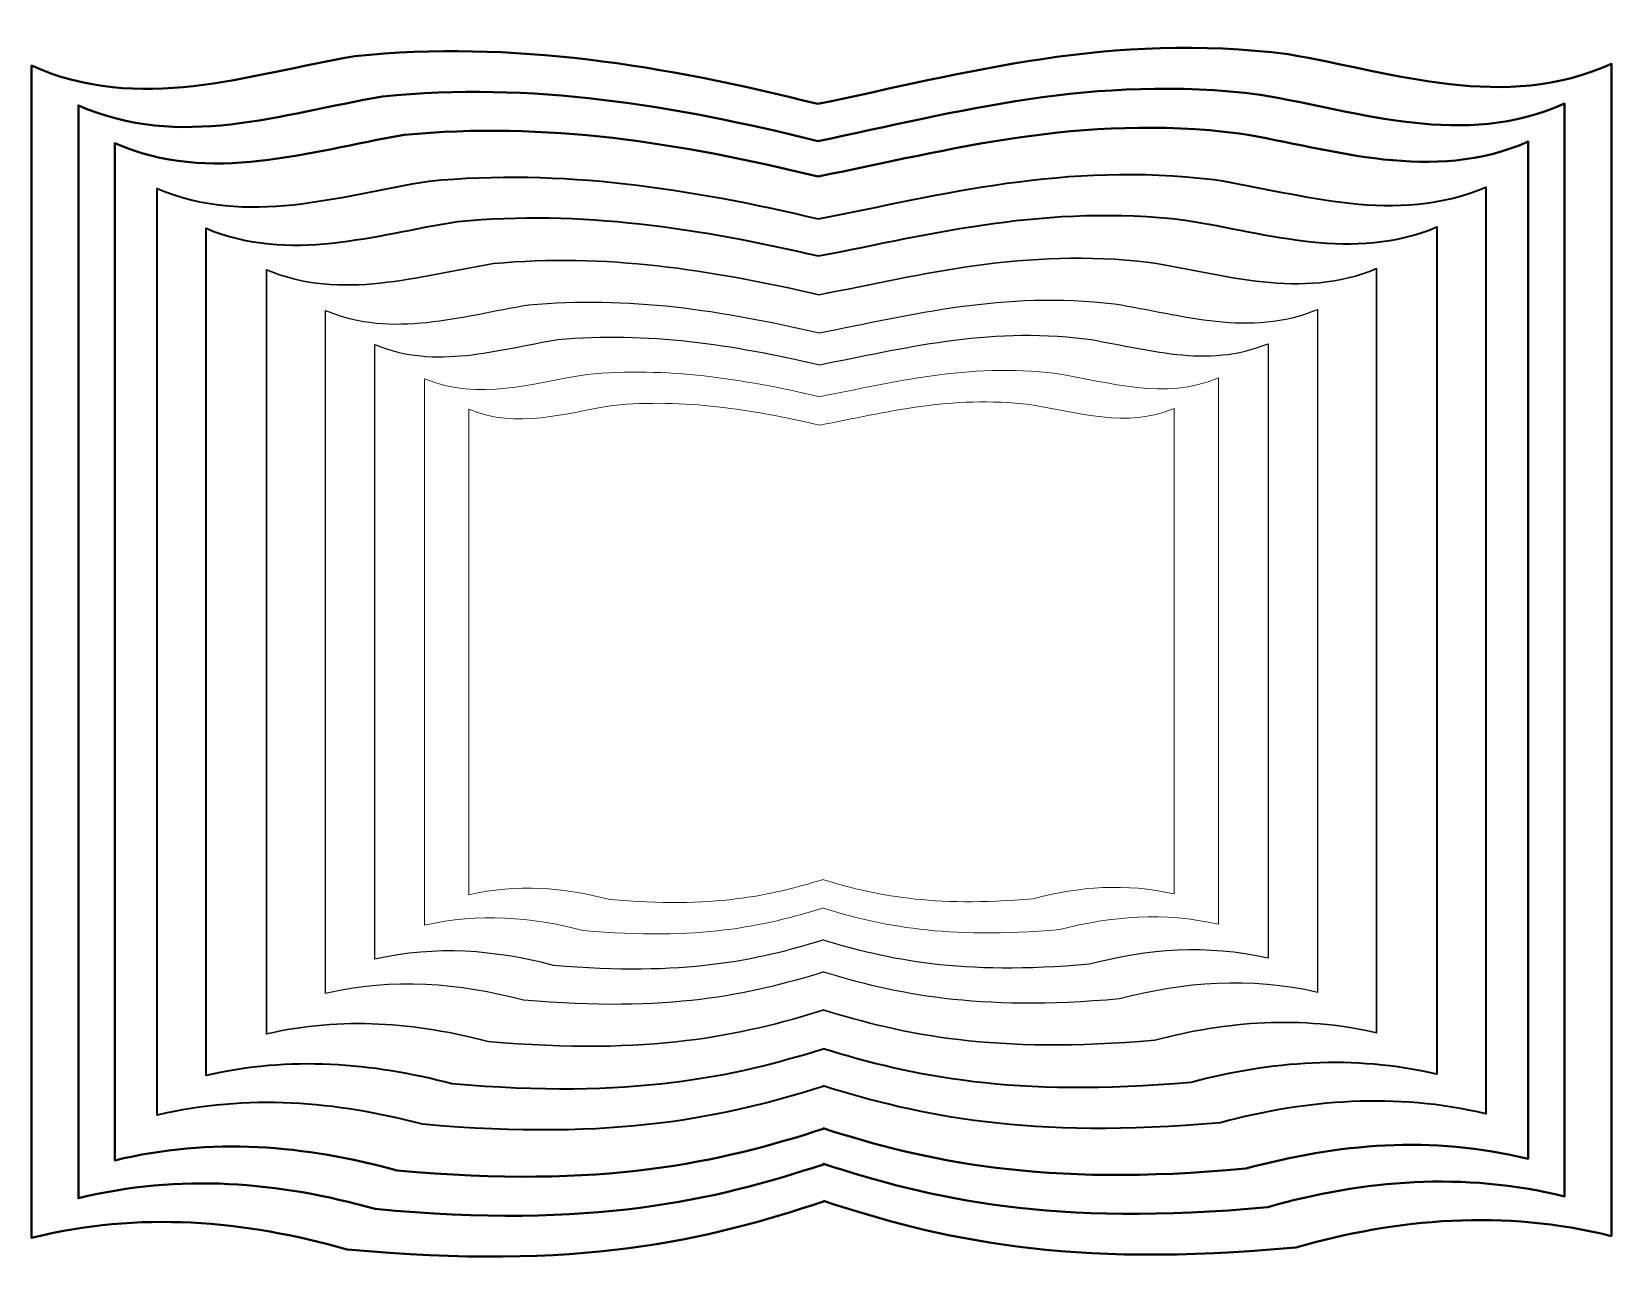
# Model space of a CAD drawing. Header units: centimetres. Extents: x -6.6 to 6.6, y -5.1 to 5.2.
import ezdxf

# ---------------------------------------------------------------- set-up
doc = ezdxf.new("R2010")
doc.units = ezdxf.units.CM
doc.header["$MEASUREMENT"] = 0
doc.layers.add('Layer 1', color=7, linetype='Continuous')

msp = doc.modelspace()

# ---------------------------------------------------------------- linework, layer by layer
at = {"layer": 'Layer 1', "color": 38, "lineweight": 40}
msp.add_open_spline([(-0.03138, 4.55837), (-1.31064, 4.87831), (-2.55886, 5.08977), (-3.87833, 4.95624), (-3.87833, 4.95624), (-4.77397, 4.80098), (-5.67041, 4.47423), (-6.56605, 4.87694), (-6.56605, 4.87694), (-6.56605, 4.87694), (-6.56605, -4.86952), (-6.56605, -4.86952), (-6.56605, -4.86952), (-5.66839, -4.64592), (-4.79767, -4.72367), (-3.94232, -4.96551), (-3.94232, -4.96551), (-2.01841, -5.14831), (-0.94577, -4.88635), (0.01691, -4.56764), (0.01691, -4.56764), (0.01691, -4.56764), (0.01691, -4.56208), (0.01691, -4.56208), (0.01691, -4.56208), (0.97145, -4.87598), (2.04008, -5.1296), (3.94276, -4.94882), (3.94276, -4.94882), (4.79811, -4.70698), (5.66883, -4.63062), (6.56648, -4.85422), (6.56648, -4.85422), (6.56648, -4.85422), (6.56648, 4.89224), (6.56648, 4.89224), (6.56648, 4.89224), (5.67085, 4.48953), (4.77579, 4.81628), (3.88015, 4.97154), (3.88015, 4.97154), (2.39846, 5.15987), (1.20758, 4.81502), (-0.03139, 4.55837), (-0.03139, 4.55837), (-0.03139, 4.55837), (-0.03138, 4.55837), (-0.03138, 4.55837)], degree=3, knots=[0, 0, 0, 0, 0.07692308, 0.07692308, 0.07692308, 0.07692308, 0.15384615, 0.15384615, 0.15384615, 0.15384615, 0.23076923, 0.23076923, 0.23076923, 0.23076923, 0.30769231, 0.30769231, 0.30769231, 0.30769231, 0.38461538, 0.38461538, 0.38461538, 0.38461538, 0.46153846, 0.46153846, 0.46153846, 0.46153846, 0.53846154, 0.53846154, 0.53846154, 0.53846154, 0.61538462, 0.61538462, 0.61538462, 0.61538462, 0.69230769, 0.69230769, 0.69230769, 0.69230769, 0.76923077, 0.76923077, 0.76923077, 0.76923077, 0.84615385, 0.84615385, 0.84615385, 0.84615385, 1, 1, 1, 1], dxfattribs=at)
at = {"layer": 'Layer 1', "color": 58, "lineweight": 40}
msp.add_open_spline([(-0.0295, 4.2496), (-1.23297, 4.54787), (-2.40721, 4.74501), (-3.6485, 4.62052), (-3.6485, 4.62052), (-4.49107, 4.47577), (-5.33439, 4.17116), (-6.17696, 4.54659), (-6.17696, 4.54659), (-6.17696, 4.54659), (-6.17696, -4.53969), (-6.17696, -4.53969), (-6.17696, -4.53969), (-5.33249, -4.33123), (-4.51337, -4.40372), (-3.70871, -4.62918), (-3.70871, -4.62918), (-1.8988, -4.7996), (-0.88972, -4.55538), (0.01591, -4.25826), (0.01591, -4.25826), (0.01591, -4.25826), (0.01591, -4.25307), (0.01591, -4.25307), (0.01591, -4.25307), (0.9139, -4.54571), (1.9192, -4.78215), (3.70913, -4.61362), (3.70913, -4.61362), (4.51379, -4.38816), (5.33292, -4.31697), (6.17738, -4.52543), (6.17738, -4.52543), (6.17738, -4.52543), (6.17738, 4.56085), (6.17738, 4.56085), (6.17738, 4.56085), (5.33482, 4.18542), (4.4928, 4.49003), (3.65024, 4.63478), (3.65024, 4.63478), (2.25634, 4.81035), (1.13604, 4.48887), (-0.02952, 4.24959), (-0.02952, 4.24959), (-0.02952, 4.24959), (-0.0295, 4.2496), (-0.0295, 4.2496)], degree=3, knots=[0, 0, 0, 0, 0.07692308, 0.07692308, 0.07692308, 0.07692308, 0.15384615, 0.15384615, 0.15384615, 0.15384615, 0.23076923, 0.23076923, 0.23076923, 0.23076923, 0.30769231, 0.30769231, 0.30769231, 0.30769231, 0.38461538, 0.38461538, 0.38461538, 0.38461538, 0.46153846, 0.46153846, 0.46153846, 0.46153846, 0.53846154, 0.53846154, 0.53846154, 0.53846154, 0.61538462, 0.61538462, 0.61538462, 0.61538462, 0.69230769, 0.69230769, 0.69230769, 0.69230769, 0.76923077, 0.76923077, 0.76923077, 0.76923077, 0.84615385, 0.84615385, 0.84615385, 0.84615385, 1, 1, 1, 1], dxfattribs=at)
at = {"layer": 'Layer 1', "color": 46, "lineweight": 40}
msp.add_open_spline([(-0.02805, 3.95508), (-1.1726, 4.23269), (-2.28937, 4.41616), (-3.46989, 4.3003), (-3.46989, 4.3003), (-4.27121, 4.16559), (-5.07325, 3.88208), (-5.87457, 4.2315), (-5.87457, 4.2315), (-5.87457, 4.2315), (-5.87457, -4.22509), (-5.87457, -4.22509), (-5.87457, -4.22509), (-5.07144, -4.03108), (-4.29242, -4.09854), (-3.52714, -4.30838), (-3.52714, -4.30838), (-1.80582, -4.46699), (-0.84615, -4.2397), (0.01516, -3.96316), (0.01516, -3.96316), (0.01516, -3.96316), (0.01516, -3.95833), (0.01516, -3.95833), (0.01516, -3.95833), (0.86919, -4.23069), (1.82528, -4.45075), (3.52759, -4.29389), (3.52759, -4.29389), (4.29287, -4.08406), (5.07189, -4.0178), (5.87502, -4.21181), (5.87502, -4.21181), (5.87502, -4.21181), (5.87502, 4.24478), (5.87502, 4.24478), (5.87502, 4.24478), (5.0737, 3.89536), (4.27291, 4.17887), (3.47159, 4.31358), (3.47159, 4.31358), (2.14592, 4.47699), (1.08046, 4.17778), (-0.02804, 3.95509), (-0.02804, 3.95509), (-0.02804, 3.95509), (-0.02805, 3.95508), (-0.02805, 3.95508)], degree=3, knots=[0, 0, 0, 0, 0.07692308, 0.07692308, 0.07692308, 0.07692308, 0.15384615, 0.15384615, 0.15384615, 0.15384615, 0.23076923, 0.23076923, 0.23076923, 0.23076923, 0.30769231, 0.30769231, 0.30769231, 0.30769231, 0.38461538, 0.38461538, 0.38461538, 0.38461538, 0.46153846, 0.46153846, 0.46153846, 0.46153846, 0.53846154, 0.53846154, 0.53846154, 0.53846154, 0.61538462, 0.61538462, 0.61538462, 0.61538462, 0.69230769, 0.69230769, 0.69230769, 0.69230769, 0.76923077, 0.76923077, 0.76923077, 0.76923077, 0.84615385, 0.84615385, 0.84615385, 0.84615385, 1, 1, 1, 1], dxfattribs=at)
at = {"layer": 'Layer 1', "color": 54, "lineweight": 35}
msp.add_open_spline([(-0.02635, 3.60309), (-1.10241, 3.85599), (-2.15235, 4.02314), (-3.26222, 3.91758), (-3.26222, 3.91758), (-4.0156, 3.79486), (-4.76964, 3.53658), (-5.52301, 3.8549), (-5.52301, 3.8549), (-5.52301, 3.8549), (-5.52301, -3.8491), (-5.52301, -3.8491), (-5.52301, -3.8491), (-4.76794, -3.67236), (-4.03553, -3.73382), (-3.31606, -3.92497), (-3.31606, -3.92497), (-1.69776, -4.06946), (-0.79551, -3.8624), (0.01426, -3.61048), (0.01426, -3.61048), (0.01426, -3.61048), (0.01426, -3.60608), (0.01426, -3.60608), (0.01426, -3.60608), (0.81718, -3.8542), (1.71605, -4.05467), (3.3165, -3.91178), (3.3165, -3.91178), (4.03598, -3.72062), (4.76838, -3.66026), (5.52345, -3.83701), (5.52345, -3.83701), (5.52345, -3.83701), (5.52345, 3.86699), (5.52345, 3.86699), (5.52345, 3.86699), (4.77008, 3.54867), (4.01721, 3.80694), (3.26384, 3.92967), (3.26384, 3.92967), (2.01751, 4.07853), (1.01581, 3.80595), (-0.02636, 3.60308), (-0.02636, 3.60308), (-0.02636, 3.60308), (-0.02635, 3.60309), (-0.02635, 3.60309)], degree=3, knots=[0, 0, 0, 0, 0.07692308, 0.07692308, 0.07692308, 0.07692308, 0.15384615, 0.15384615, 0.15384615, 0.15384615, 0.23076923, 0.23076923, 0.23076923, 0.23076923, 0.30769231, 0.30769231, 0.30769231, 0.30769231, 0.38461538, 0.38461538, 0.38461538, 0.38461538, 0.46153846, 0.46153846, 0.46153846, 0.46153846, 0.53846154, 0.53846154, 0.53846154, 0.53846154, 0.61538462, 0.61538462, 0.61538462, 0.61538462, 0.69230769, 0.69230769, 0.69230769, 0.69230769, 0.76923077, 0.76923077, 0.76923077, 0.76923077, 0.84615385, 0.84615385, 0.84615385, 0.84615385, 1, 1, 1, 1], dxfattribs=at)
at = {"layer": 'Layer 1', "color": 40, "lineweight": 35}
msp.add_open_spline([(-0.0244, 3.29435), (-1.02118, 3.52558), (-1.99374, 3.6784), (-3.02184, 3.5819), (-3.02184, 3.5819), (-3.7197, 3.46969), (-4.41818, 3.23355), (-5.11603, 3.52459), (-5.11603, 3.52459), (-5.11603, 3.52459), (-5.11603, -3.51929), (-5.11603, -3.51929), (-5.11603, -3.51929), (-4.4166, -3.35769), (-3.73816, -3.41388), (-3.0717, -3.58866), (-3.0717, -3.58866), (-1.57265, -3.72077), (-0.73688, -3.53145), (0.01323, -3.30111), (0.01323, -3.30111), (0.01323, -3.30111), (0.01323, -3.29709), (0.01323, -3.29709), (0.01323, -3.29709), (0.75699, -3.52395), (1.58962, -3.70725), (3.07215, -3.57659), (3.07215, -3.57659), (3.73861, -3.40181), (4.41705, -3.34662), (5.11647, -3.50822), (5.11647, -3.50822), (5.11647, -3.50822), (5.11647, 3.53566), (5.11647, 3.53566), (5.11647, 3.53566), (4.41862, 3.24462), (3.72123, 3.48076), (3.02337, 3.59297), (3.02337, 3.59297), (1.86888, 3.72908), (0.94099, 3.47985), (-0.02438, 3.29436), (-0.02438, 3.29436), (-0.02438, 3.29436), (-0.0244, 3.29435), (-0.0244, 3.29435)], degree=3, knots=[0, 0, 0, 0, 0.07692308, 0.07692308, 0.07692308, 0.07692308, 0.15384615, 0.15384615, 0.15384615, 0.15384615, 0.23076923, 0.23076923, 0.23076923, 0.23076923, 0.30769231, 0.30769231, 0.30769231, 0.30769231, 0.38461538, 0.38461538, 0.38461538, 0.38461538, 0.46153846, 0.46153846, 0.46153846, 0.46153846, 0.53846154, 0.53846154, 0.53846154, 0.53846154, 0.61538462, 0.61538462, 0.61538462, 0.61538462, 0.69230769, 0.69230769, 0.69230769, 0.69230769, 0.76923077, 0.76923077, 0.76923077, 0.76923077, 0.84615385, 0.84615385, 0.84615385, 0.84615385, 1, 1, 1, 1], dxfattribs=at)
at = {"layer": 'Layer 1', "color": 40, "lineweight": 30}
msp.add_open_spline([(-0.02198, 2.97136), (-0.92103, 3.17992), (-1.79825, 3.31776), (-2.72555, 3.23072), (-2.72555, 3.23072), (-3.355, 3.12951), (-3.985, 2.91652), (-4.61443, 3.17903), (-4.61443, 3.17903), (-4.61443, 3.17903), (-4.61443, -3.17428), (-4.61443, -3.17428), (-4.61443, -3.17428), (-3.98357, -3.02852), (-3.37165, -3.07921), (-2.77053, -3.23685), (-2.77053, -3.23685), (-1.41844, -3.35601), (-0.66461, -3.18525), (0.01195, -2.97749), (0.01195, -2.97749), (0.01195, -2.97749), (0.01195, -2.97386), (0.01195, -2.97386), (0.01195, -2.97386), (0.6828, -3.17848), (1.4338, -3.3438), (2.77097, -3.22596), (2.77097, -3.22596), (3.37209, -3.06832), (3.98402, -3.01854), (4.61487, -3.16429), (4.61487, -3.16429), (4.61487, -3.16429), (4.61487, 3.18902), (4.61487, 3.18902), (4.61487, 3.18902), (3.98544, 2.92651), (3.35642, 3.1395), (2.72698, 3.24071), (2.72698, 3.24071), (1.68567, 3.36347), (0.84875, 3.13868), (-0.02198, 2.97138), (-0.02198, 2.97138), (-0.02198, 2.97138), (-0.02198, 2.97136), (-0.02198, 2.97136)], degree=3, knots=[0, 0, 0, 0, 0.07692308, 0.07692308, 0.07692308, 0.07692308, 0.15384615, 0.15384615, 0.15384615, 0.15384615, 0.23076923, 0.23076923, 0.23076923, 0.23076923, 0.30769231, 0.30769231, 0.30769231, 0.30769231, 0.38461538, 0.38461538, 0.38461538, 0.38461538, 0.46153846, 0.46153846, 0.46153846, 0.46153846, 0.53846154, 0.53846154, 0.53846154, 0.53846154, 0.61538462, 0.61538462, 0.61538462, 0.61538462, 0.69230769, 0.69230769, 0.69230769, 0.69230769, 0.76923077, 0.76923077, 0.76923077, 0.76923077, 0.84615385, 0.84615385, 0.84615385, 0.84615385, 1, 1, 1, 1], dxfattribs=at)
at = {"layer": 'Layer 1', "color": 41, "lineweight": 25}
for points in [[(-0.01962, 2.65555), (-0.82312, 2.84194), (-1.60711, 2.96514), (-2.43585, 2.88734), (-2.43585, 2.88734), (-2.9984, 2.79689), (-3.56144, 2.60653), (-4.12398, 2.84114), (-4.12398, 2.84114), (-4.12398, 2.84114), (-4.12398, -2.83693), (-4.12398, -2.83693), (-4.12398, -2.83693), (-3.56017, -2.70666), (-3.01328, -2.75196), (-2.47605, -2.89285), (-2.47605, -2.89285), (-1.26766, -2.99934), (-0.59395, -2.84673), (0.0107, -2.66106), (0.0107, -2.66106), (0.0107, -2.66106), (0.0107, -2.65782), (0.0107, -2.65782), (0.0107, -2.65782), (0.61025, -2.84069), (1.28144, -2.98845), (2.4765, -2.88313), (2.4765, -2.88313), (3.01373, -2.74224), (3.56062, -2.69775), (4.12442, -2.82802), (4.12442, -2.82802), (4.12442, -2.82802), (4.12442, 2.85005), (4.12442, 2.85005), (4.12442, 2.85005), (3.56188, 2.61544), (2.99972, 2.80579), (2.43717, 2.89625), (2.43717, 2.89625), (1.50654, 3.00597), (0.75856, 2.80507), (-0.01963, 2.65554), (-0.01963, 2.65554), (-0.01963, 2.65554), (-0.01962, 2.65555), (-0.01962, 2.65555)], [(-0.01764, 2.38999), (-0.74079, 2.55774), (-1.44638, 2.66862), (-2.19225, 2.5986), (-2.19225, 2.5986), (-2.69854, 2.51719), (-3.20528, 2.34587), (-3.71156, 2.55702), (-3.71156, 2.55702), (-3.71156, 2.55702), (-3.71156, -2.55325), (-3.71156, -2.55325), (-3.71156, -2.55325), (-3.20413, -2.43601), (-2.71193, -2.47678), (-2.22842, -2.60358), (-2.22842, -2.60358), (-1.14087, -2.69942), (-0.53453, -2.56208), (0.00966, -2.39497), (0.00966, -2.39497), (0.00966, -2.39497), (0.00966, -2.39205), (0.00966, -2.39205), (0.00966, -2.39205), (0.54925, -2.55663), (1.15332, -2.68961), (2.22887, -2.59483), (2.22887, -2.59483), (2.71238, -2.46803), (3.20458, -2.42799), (3.712, -2.54523), (3.712, -2.54523), (3.712, -2.54523), (3.712, 2.56504), (3.712, 2.56504), (3.712, 2.56504), (3.20572, 2.35389), (2.69977, 2.52521), (2.19348, 2.60662), (2.19348, 2.60662), (1.3559, 2.70537), (0.68273, 2.52455), (-0.01763, 2.38998), (-0.01763, 2.38998), (-0.01763, 2.38998), (-0.01764, 2.38999), (-0.01764, 2.38999)]]:
    msp.add_open_spline(points, degree=3, knots=[0, 0, 0, 0, 0.07692308, 0.07692308, 0.07692308, 0.07692308, 0.15384615, 0.15384615, 0.15384615, 0.15384615, 0.23076923, 0.23076923, 0.23076923, 0.23076923, 0.30769231, 0.30769231, 0.30769231, 0.30769231, 0.38461538, 0.38461538, 0.38461538, 0.38461538, 0.46153846, 0.46153846, 0.46153846, 0.46153846, 0.53846154, 0.53846154, 0.53846154, 0.53846154, 0.61538462, 0.61538462, 0.61538462, 0.61538462, 0.69230769, 0.69230769, 0.69230769, 0.69230769, 0.76923077, 0.76923077, 0.76923077, 0.76923077, 0.84615385, 0.84615385, 0.84615385, 0.84615385, 1, 1, 1, 1], dxfattribs=at)
at = {"layer": 'Layer 1', "color": 41, "lineweight": 20}
for points in [[(-0.01566, 2.12442), (-0.65846, 2.27353), (-1.28565, 2.37209), (-1.94865, 2.30985), (-1.94865, 2.30985), (-2.39869, 2.23749), (-2.84912, 2.0852), (-3.29915, 2.27289), (-3.29915, 2.27289), (-3.29915, 2.27289), (-3.29915, -2.26957), (-3.29915, -2.26957), (-3.29915, -2.26957), (-2.8481, -2.16536), (-2.41059, -2.2016), (-1.98081, -2.31431), (-1.98081, -2.31431), (-1.0141, -2.39951), (-0.47513, -2.27742), (0.0086, -2.12888), (0.0086, -2.12888), (0.0086, -2.12888), (0.0086, -2.12629), (0.0086, -2.12629), (0.0086, -2.12629), (0.48823, -2.27259), (1.02518, -2.39079), (1.98123, -2.30654), (1.98123, -2.30654), (2.41102, -2.19383), (2.84853, -2.15824), (3.29957, -2.26245), (3.29957, -2.26245), (3.29957, -2.26245), (3.29957, 2.28001), (3.29957, 2.28001), (3.29957, 2.28001), (2.84954, 2.09232), (2.39981, 2.24461), (1.94977, 2.31697), (1.94977, 2.31697), (1.20526, 2.40474), (0.60688, 2.24402), (-0.01566, 2.12441), (-0.01566, 2.12441), (-0.01566, 2.12441), (-0.01566, 2.12442), (-0.01566, 2.12442)], [(-0.01388, 1.88756), (-0.58502, 2.02005), (-1.14229, 2.10762), (-1.73136, 2.05232), (-1.73136, 2.05232), (-2.13123, 1.98803), (-2.53144, 1.85272), (-2.9313, 2.01948), (-2.9313, 2.01948), (-2.9313, 2.01948), (-2.9313, -2.01655), (-2.9313, -2.01655), (-2.9313, -2.01655), (-2.53054, -1.92396), (-2.1418, -1.95615), (-1.75994, -2.0563), (-1.75994, -2.0563), (-0.90101, -2.132), (-0.42212, -2.02352), (0.00767, -1.89154), (0.00767, -1.89154), (0.00767, -1.89154), (0.00767, -1.88924), (0.00767, -1.88924), (0.00767, -1.88924), (0.43384, -2.01923), (0.91092, -2.12425), (1.76038, -2.04939), (1.76038, -2.04939), (2.14225, -1.94924), (2.53098, -1.91762), (2.93174, -2.01022), (2.93174, -2.01022), (2.93174, -2.01022), (2.93174, 2.02581), (2.93174, 2.02581), (2.93174, 2.02581), (2.53188, 1.85905), (2.13229, 1.99435), (1.73242, 2.05865), (1.73242, 2.05865), (1.07091, 2.13664), (0.53925, 1.99384), (-0.01389, 1.88755), (-0.01389, 1.88755), (-0.01389, 1.88755), (-0.01388, 1.88756), (-0.01388, 1.88756)]]:
    msp.add_open_spline(points, degree=3, knots=[0, 0, 0, 0, 0.07692308, 0.07692308, 0.07692308, 0.07692308, 0.15384615, 0.15384615, 0.15384615, 0.15384615, 0.23076923, 0.23076923, 0.23076923, 0.23076923, 0.30769231, 0.30769231, 0.30769231, 0.30769231, 0.38461538, 0.38461538, 0.38461538, 0.38461538, 0.46153846, 0.46153846, 0.46153846, 0.46153846, 0.53846154, 0.53846154, 0.53846154, 0.53846154, 0.61538462, 0.61538462, 0.61538462, 0.61538462, 0.69230769, 0.69230769, 0.69230769, 0.69230769, 0.76923077, 0.76923077, 0.76923077, 0.76923077, 0.84615385, 0.84615385, 0.84615385, 0.84615385, 1, 1, 1, 1], dxfattribs=at)

doc.saveas('drawing.dxf')
